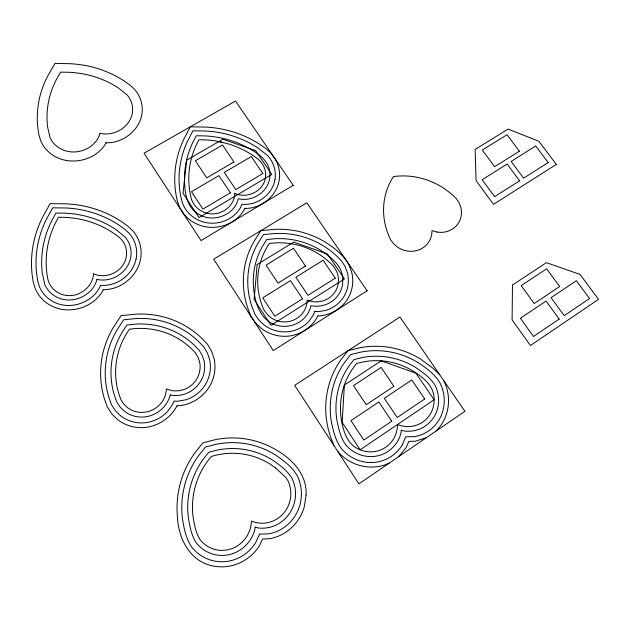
<?xml version="1.0" encoding="UTF-8"?>
<svg xmlns="http://www.w3.org/2000/svg" width="630" height="630" viewBox="0 0 630 630"><rect width="100%" height="100%" fill="white"/><g stroke="black" fill="none" stroke-linecap="round" stroke-linejoin="round"><path stroke-width="0.94" d="M402.247 444.938L405.728 436.826L414.469 436.598M244.96 208.128C237.66 223.469 218.421 230.462 202.419 226.075A36.296 34.256 0.6 0 1 183.338 213.475L179.393 207.049L177.188 200.553L175.904 193.938A104.273 98.075 10 0 1 183.771 139.356L190.276 126.827L205.23 127.063A106.659 101.587 -2.8 0 1 260.206 144.632L265.836 148.554L270.971 153.161L275.31 159.162A35.965 33.792 5.2 0 1 279.2 180.29C276.523 196.521 260.788 208.963 244.479 208.42M103.556 289.359C95.461 305.298 75.45 313.204 58.385 308.59A38.217 35.91 -22.5 0 1 35.193 288.579L33.185 281.712L32.138 274.712A108.84 103.619 -14.4 0 1 42.769 216.933L50.093 203.648L65.678 203.821A112.833 106.123 -27.8 0 1 122.22 222.099L127.921 226.217L133.064 231.052A37.69 35.571 -17.7 0 1 140.474 259.702C136.938 276.775 120.456 290.028 103.044 289.666M106.297 142.53C98.241 157.429 79.12 164.028 63.087 159.76A36.367 33.13 -10.3 0 1 40.871 141.207L38.942 134.891L37.926 128.465A103.989 95.303 -4.4 0 1 48.006 75.537L55.007 63.409L69.938 63.701A107.029 98.059 -13.2 0 1 124.126 80.979L129.591 84.814L134.521 89.302A35.957 32.76 -7 0 1 141.632 115.66C138.088 131.717 122.023 143.325 105.809 142.805M435.755 431.259C449.434 418.344 452.277 396.766 443.551 380.3M398.798 456.553L406.169 447.536L408.799 441.402L415.406 441.22L426.337 437.7M389.206 463.121C371.818 471.453 350.052 466.145 337.782 451.474M218.823 141.585L222.768 142.435M417.816 362.439C426.03 367.818 434.369 373.803 439.63 382.26A38.627 36.918 53.6 0 1 414.477 436.622M439.709 374.724L433.196 368.385L419.958 358.651A87.806 84.42 61.4 0 0 359.289 347.886L347.996 350.713L340.877 359.856A87.074 83.105 55.6 0 0 326.608 420.572L328.183 428.841L330.545 436.96L333.979 445.654M120.448 415.713L115.44 410.784L111.541 404.814L108.911 397.451A85.105 83.546 -33.1 0 1 117.274 329.553L123.645 319.827L135.245 318.607A87.365 84.475 -43.5 0 1 198.615 341.507L203.884 347.02L207.427 353.028L209.609 359.565A34.374 33.611 -32.8 0 1 204.27 386.245A34.311 33.547 -32.9 0 1 185.866 399.759L177.951 401.247L174.014 401.058L172.463 404.736L167.667 411.335A34.894 33.8 -39.9 0 1 120.558 415.721M402.271 444.953A38.989 37.611 60.3 0 1 341.255 448.442C335.278 440.157 332.923 429.888 331.112 419.997A82.428 78.671 55.6 0 1 344.555 362.502L350.642 354.659L360.313 352.225A83.121 79.915 61.4 0 1 417.816 362.431M184.535 175.494C184.314 189.732 185.354 207.75 199.891 214.972C214.121 222.697 234.738 214.956 238.29 198.663C253.685 202.718 271.191 189.772 269.908 173.431C269.089 159.414 255.788 151.775 244.645 146.089A96.807 92.2 -2.7 0 0 204.797 135.907L196.253 135.773L192.56 142.939A94.642 89.003 10 0 0 184.535 175.494M512.473 285.059L512.111 319.906L530.46 345.523L598.5 299.321L580.057 274.444L546.391 262.663L512.473 285.059M338.263 282.862L338.216 283.72A22.924 22.121 21.8 0 1 312.362 301.565L307.204 300.085L306.495 305.274A23.09 22.491 16.6 0 1 278.767 321.237L277.917 320.938A20.9 20.373 16.4 0 1 267.388 314.512L264.002 310.031A71.694 69.072 24.7 0 1 259.875 264.285L261.568 258.788A71.694 69.072 24.7 0 1 269.356 243.495A72.45 70.867 17.1 0 1 287.036 243.172L292.895 244.007A72.45 70.867 17.1 0 1 333.672 266.411L336.467 271.16A20.743 20.002 22.2 0 1 338.263 282.862M342.862 279.106L342.555 284.539A27.35 26.397 21.8 0 1 311.708 305.865L310.905 305.629L310.803 306.44A27.547 26.83 16.6 0 1 277.712 325.513C263.041 322.284 256.339 307.345 254.37 293.824A76.104 73.316 24.7 0 1 262.482 246.314L266.711 239.542L274.9 238.739A76.899 75.222 17.1 0 1 322.544 251.52C332.128 258.001 342.46 266.553 342.862 279.106M344.358 385.048L342.169 422.415L360.155 449.773A28.413 27.413 60.3 0 0 397.483 424.526A28.145 26.901 53.6 0 0 434.117 399.751C434.542 386.253 423.344 377.378 412.981 370.975A72.576 69.78 61.3 0 0 356.611 363.565A71.978 68.694 55.6 0 0 341.239 418.706C343.161 430.975 347.154 445.071 360.155 449.773L434.117 399.751L415.989 373.22L381.197 360.832L344.358 385.048M257.158 264.521L254.118 299.526L271.01 325.293L344.452 278.964L327.403 253.953L293.722 242.077L257.158 264.521M186.677 160.17L182.999 193.189L199.001 217.602L271.79 174.376L255.63 150.657L222.918 139.222L186.677 160.17M401.31 430.227L400.861 433.55A33.114 31.941 60.3 0 1 376.992 455.994A33.114 31.941 60.3 0 1 345.594 444.654C340.389 437.228 338.397 428.061 336.743 419.281A76.624 73.127 55.6 0 1 349.154 365.802L353.958 359.604L361.596 357.675A77.262 74.285 61.3 0 1 415.138 367.172C422.431 371.991 429.928 377.252 434.724 384.717A32.807 31.35 53.6 0 1 433.59 417.564A32.807 31.35 53.6 0 1 404.531 431.07L401.31 430.227M306.086 495.141L304.172 507.26A45.352 43.919 -86.4 0 1 269.482 538.768L262.56 538.997L259.552 545.548A46.203 44.383 -77.7 0 1 217.059 566.591C191.717 564.141 178.589 540.572 177.487 517.332A91.35 88.153 -86.9 0 1 195.048 452.631L202.891 442.866L214.814 439.779A92.807 88.964 -79.8 0 1 277.759 450.867C293.493 460.239 307.275 475.626 306.086 495.141M234.785 193.418C234.533 207.223 219.334 216.964 206.427 213.058A22.168 20.924 0.6 0 1 190.914 197.198A90.358 84.979 10 0 1 191.095 159.666L192.552 154.507A90.358 84.979 10 0 1 198.922 139.765A92.437 88.027 -2.7 0 1 215.893 141.018L226.942 143.498A92.437 88.027 -2.7 0 1 257.009 158.351A21.971 20.64 5.2 0 1 265.403 178.038C263.19 191.607 246.936 198.899 234.785 193.418M255.205 527.145L254.599 530.688A35.02 33.642 -77.7 0 1 228.659 554.747A35.02 33.642 -77.7 0 1 196.3 542.863C191.126 534.87 189.488 525.16 188.142 515.891A80.38 77.569 -86.9 0 1 203.443 458.9L208.735 452.277L216.799 450.182A81.656 78.285 -79.8 0 1 272.357 459.955C279.791 465.042 287.43 470.626 292.084 478.501A34.367 33.288 -86.4 0 1 289.501 513.466A34.367 33.288 -86.4 0 1 258.544 528.019L255.205 527.145M170.202 394.908L170.053 395.766A29.082 28.169 -39.9 0 1 124.197 411.067L120.031 406.98L116.81 402.058L114.471 395.545A79.356 77.9 -33 0 1 122.173 332.231L126.874 325.033L135.45 324.127A81.467 78.774 -43.5 0 1 194.631 345.523L199.308 350.422L202.222 355.391L204.041 360.832A28.602 27.964 -32.8 0 1 171.029 395.152L170.202 394.908M166.564 389.049L165.603 394.561A24.381 23.617 -39.9 0 1 127.181 407.366L123.693 403.94L121.015 399.861A74.757 73.387 -33 0 1 129.457 329.207A76.742 74.214 -43.4 0 1 195.631 353.147L198.056 357.289L199.576 361.848A23.979 23.436 -32.8 0 1 171.888 390.584L166.564 389.049M93.587 273.837C92.712 286.532 80.553 296.368 68.04 295.596A23.349 21.932 -22.5 0 1 47.652 278.09A94.319 89.791 -14.3 0 1 58.543 217.279A97.768 91.964 -27.7 0 1 118.29 236.62A23.026 21.727 -17.6 0 1 124.724 261.938C119.566 273.373 105.037 278.799 93.587 273.837M97.012 279.373C93.193 294.147 76.191 303.069 61.685 299.022A27.925 26.232 -22.5 0 1 44.761 284.453L42.281 273.121A98.784 94.043 -14.3 0 1 51.77 220.673L55.936 213.074L64.835 213.168A102.406 96.319 -27.7 0 1 116.298 229.816L125.22 237.14A27.539 25.988 -17.6 0 1 130.583 258.111C127.583 272.79 111.51 282.839 97.02 279.373M100.028 133.324C96.146 147.239 79.766 154.775 66.229 151.019A26.57 24.2 -10.3 0 1 50.014 137.513L47.628 127.103A94.382 86.499 -4.3 0 1 56.637 79.057L60.622 72.119L69.142 72.277A97.146 88.995 -13.2 0 1 118.456 88.019L127.008 94.823A26.271 23.932 -7 0 1 132.158 114.109C129.095 127.969 113.526 136.568 100.036 133.316M274.956 179.597C272.459 194.741 257.142 205.805 242.038 204.262C236.313 218.98 218.476 226.17 203.655 222.059A31.949 30.153 0.6 0 1 183.393 205.341L181.416 199.521L180.196 193.292A99.989 94.043 10 0 1 187.677 140.947L192.93 130.796L205.034 130.985A102.28 97.414 -2.8 0 1 257.82 147.861L267.734 155.697A31.665 29.744 5.2 0 1 274.956 179.597M136.08 258.993C132.788 274.877 116.81 286.737 100.674 285.28C94.201 300.573 75.671 308.637 59.858 304.329A33.642 31.61 -22.5 0 1 39.446 286.745L37.642 280.594L36.65 274.003A104.375 99.367 -14.4 0 1 46.77 218.594L52.684 207.837L65.307 207.971A108.195 101.769 -27.7 0 1 119.59 225.524L124.96 229.407L129.583 233.754A33.177 31.311 -17.7 0 1 136.08 258.993M317.811 315.953C312.716 326.466 302.243 333.774 290.816 335.814A37.556 36.587 16.6 0 1 261.332 328.443L255.678 323.135L251.165 316.701L248.11 309.109A86.019 82.876 24.7 0 1 253.851 241.715L260.788 230.69L274.152 229.383A86.916 85.034 17.2 0 1 339.019 252.449L344.76 258.142L348.886 264.608L351.548 271.601A37.296 35.989 21.8 0 1 346.925 300.1C340.389 309.59 329.325 315.677 317.811 315.953M314.795 311.44L313.449 314.898L309.109 321.079A33.044 32.185 16.6 0 1 290.028 331.435A33.106 32.248 16.6 0 1 264.065 324.954L259.087 320.284L255.126 314.646L252.315 307.7A81.609 78.632 24.7 0 1 257.686 243.763L263.419 234.62L274.483 233.533A82.467 80.671 17.1 0 1 336.097 255.457L341.358 260.686L344.972 266.364L347.319 272.538A32.87 31.721 21.8 0 1 343.208 297.651A32.815 31.665 21.8 0 1 326.096 310.283L318.575 311.637L314.795 311.44M176.967 405.83C171.25 416.926 160.162 424.793 147.932 427.093A39.658 38.414 -39.9 0 1 117.44 419.438L111.762 413.831L107.32 407.019L104.462 398.979A89.696 88.058 -33.1 0 1 113.361 327.411L121.07 315.669L135.08 314.212A92.082 89.043 -43.5 0 1 201.797 338.302L207.546 344.311L211.578 351.146L214.066 358.549A38.997 38.131 -32.8 0 1 208.042 388.82C200.915 398.798 189.268 405.437 176.967 405.83M259.552 534.145L255.559 542.808A41.233 39.603 -77.7 0 1 191.591 546.927C185.645 538.02 183.684 527.129 182.227 516.687A86.475 83.451 -86.9 0 1 198.781 455.411L205.482 447.04L215.696 444.394A87.853 84.215 -79.8 0 1 275.365 454.899C283.728 460.577 292.218 466.94 297.321 475.855A40.47 39.194 -86.4 0 1 268.703 533.87L259.552 534.145M464.909 411.295L358.895 483.872L294.675 385.339L399.932 316.992L464.909 411.295M559.204 319.095L533.492 336.507L520.388 318.268L546.068 301.053L559.204 319.095M589.515 298.533L564.22 315.669L551.077 297.667L576.356 280.728L589.515 298.533M391.766 421.21L363.809 440.071L350.957 420.596L378.874 401.964L391.766 421.21M424.707 398.963L397.223 417.501L384.324 398.302L411.776 379.977L424.707 398.963M559.629 286.524L534.169 303.55L521.183 285.634L546.62 268.805L559.629 286.524M393.884 386.3L366.227 404.72L353.493 385.607L381.111 367.4L393.884 386.3M556.329 164.398L493.503 204.348L476.091 180.574L475.122 149.46L508.095 129.071L538.823 141.254L556.329 164.398M367.125 290.784L273.27 350.603L213.688 259.229L306.826 202.789L367.125 290.784M519.6 180.818L494.621 196.654L482.186 179.723L507.134 164.06L519.6 180.818M548.226 162.548L523.617 178.148L511.151 161.422L535.728 145.995L548.226 162.548M302.565 298.77L274.814 316.228L262.741 297.888L290.446 280.634L302.565 298.77M335.278 278.161L307.975 295.336L295.856 277.239L323.119 260.261L335.278 278.161M519.38 151.208L494.629 166.706L482.304 150.058L507.032 134.726L519.38 151.208M305.487 266.057L278.035 283.122L266.065 265.112L293.478 248.244L305.487 266.057M293.226 185.322L201.033 240.605L144.049 153.208L235.494 101.02L293.226 185.322M262.836 173.557L235.77 189.591L224.288 172.431L251.307 156.579L262.836 173.557M230.407 192.796L202.907 209.081L191.473 191.701L218.925 175.597L230.407 192.796M233.935 161.941L206.727 177.873L195.387 160.784L222.555 145.042L233.935 161.941M437.015 232.037L431.983 230.611A22.554 21.121 28.6 0 1 420.178 249.338A22.554 21.121 28.6 0 1 396.924 246.669L393.466 243.566L390.702 239.88A70.119 64.835 30.4 0 1 393.482 176.55A70.78 66.52 29.6 0 1 456.325 198.655L458.853 202.395L460.569 206.506A22.412 20.774 29.3 0 1 437.015 232.037M275.704 468.011L269.947 464.019A76.703 73.537 -79.8 0 0 211.341 456.474A75.505 72.867 -87 0 0 192.874 515.245C194.111 523.593 195.528 532.35 200.049 539.619A30.051 28.862 -77.7 0 0 231.635 548.706A30.051 28.862 -77.7 0 0 251.449 521.097A29.492 28.563 -86.4 0 0 283.154 513.781A29.492 28.563 -86.4 0 0 287.886 480.611L285.988 477.627L275.704 468.011"/></g></svg>
